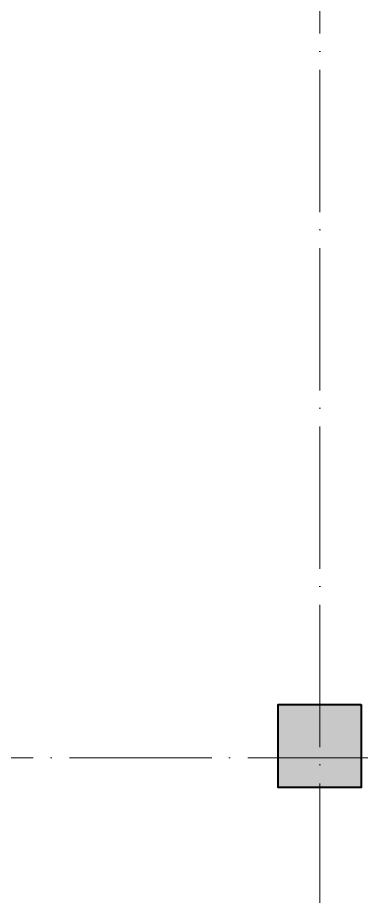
# Model space of a CAD drawing. Header units: inches. Extents: x -71 to 2682309, y -3332 to 801571.
# Drawn here: x 2651746.2 to 2651804.2, y 787702.9 to 787851.2 of the extents above; entities that cross this region are included whole.
import ezdxf

# ---------------------------------------------------------------- set-up
doc = ezdxf.new("R2010")
doc.units = ezdxf.units.IN
doc.header["$MEASUREMENT"] = 0
doc.linetypes.add('ACAD_ISO04W100', pattern=[30, 24, -3, 0, -3])
for name, color, linetype, lineweight in [('CENTER  LINE RA', 10, 'ACAD_ISO04W100', 18), ('CONC. OUTLINE RA', 150, 'Continuous', 40), ('DIM RA', 4, 'Continuous', 15), ('HATCH RA', 8, 'Continuous', 9)]:
    doc.layers.add(name, color=color, linetype=linetype, lineweight=lineweight)
doc.layers.add('HACTH', color=7, linetype='Continuous')

# ---------------------------------------------------------------- blocks, each defined once
blk = doc.blocks.new('COLUMN')
at = {"layer": 'HACTH', "lineweight": 30, "transparency": 33554541}
h = blk.add_hatch(color=256, dxfattribs=at)
h.dxf.hatch_style = 1
h.paths.add_polyline_path([(2659104.19, 784576.38), (2659090.19, 784576.38), (2659090.19, 784562.38), (2659104.19, 784562.38)])
at = {"layer": 'CONC. OUTLINE RA'}
blk.add_lwpolyline([(2659090.19, 784576.38), (2659104.19, 784576.38), (2659104.19, 784562.38), (2659090.19, 784562.38)], close=True, dxfattribs=at)
blk = doc.blocks.new('GRID')
at = {"layer": 'CENTER  LINE RA'}
for p, q in [((2650542.03, 788203.56), (2650542.03, 787311.89)), ((2650289.13, 787726.27), (2650810.03, 787726.27))]:
    blk.add_line(p, q, dxfattribs=at)

msp = doc.modelspace()

# ---------------------------------------------------------------- block references
at = {"layer": 'DIM RA'}
msp.add_blockref('GRID', (1255.15, 0), dxfattribs=at)
at = {"layer": 'HATCH RA', "lineweight": 30, "rotation": 270}
msp.add_blockref('COLUMN', (1867227.79, 3446825.46), dxfattribs=at)

doc.saveas('drawing.dxf')
